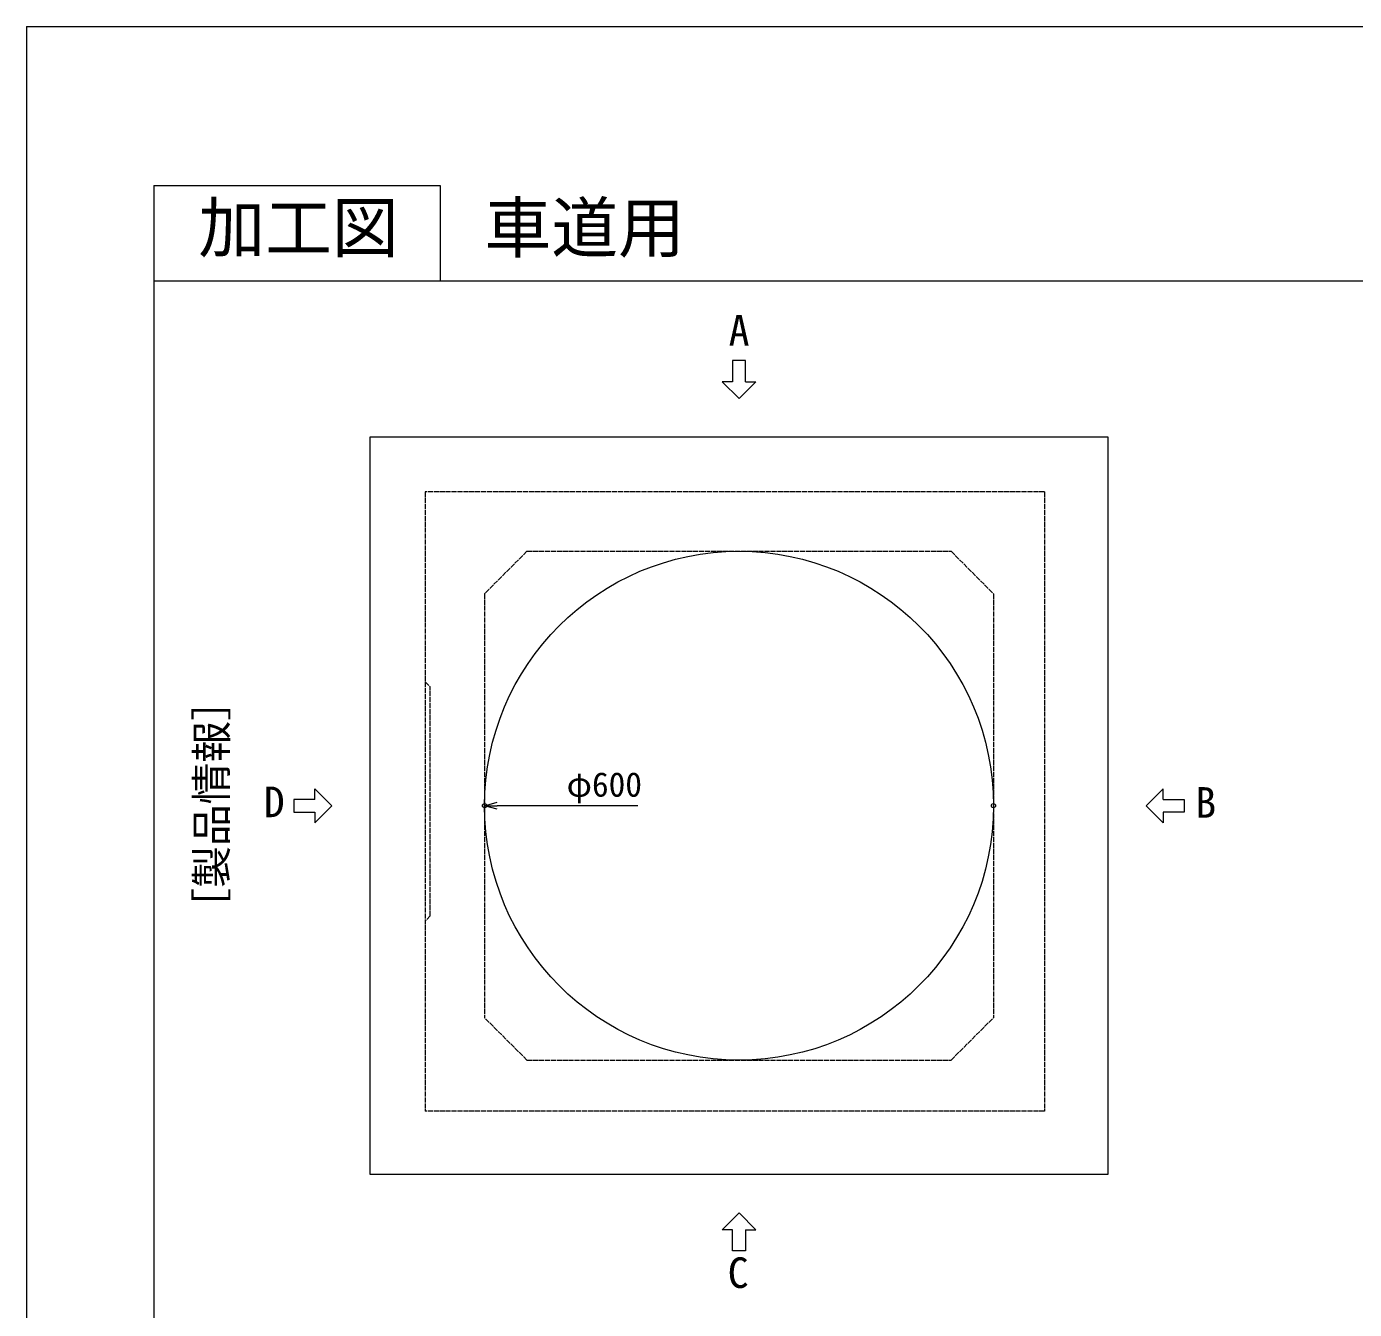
# Model space of a CAD drawing. Units: millimetres, scale not verified. Extents: x -2228 to 2228, y -1575 to 1575.
# Drawn here: x -2228 to -662, y 62 to 1575 of the extents above; entities that cross this region are included whole.
import ezdxf
from ezdxf.enums import TextEntityAlignment as Align

# ---------------------------------------------------------------- set-up
doc = ezdxf.new("R2010")
doc.units = ezdxf.units.MM
doc.header["$LTSCALE"] = 10
doc.header["$PDMODE"] = 32
doc.header["$PDSIZE"] = 5
doc.linetypes.add('LONG_DASHED1', pattern=[7, 6, -1])
for name, color, linetype, lineweight in [('0-0_D-TTL', 7, 'Continuous', 9), ('0-1_Defpoints', 7, 'Continuous', 9), ('0-3_D-TTL-TXT', 7, 'Continuous', 9), ('0-4_D-STR-TXT', 7, 'Continuous', 9), ('0-5_D-STR-DIM', 3, 'Continuous', 9), ('0-6_0', 7, 'Continuous', 9), ('0-7_D-STR', 7, 'LONG_DASHED1', 9), ('0-8_D-STR-STR1', 7, 'Continuous', 9)]:
    doc.layers.add(name, color=color, linetype=linetype, lineweight=lineweight)
doc.styles.add('ＭＳ ゴシック', font='')
doc.styles.get('ＭＳ ゴシック').set_extended_font_data('MS Gothic')

# ---------------------------------------------------------------- blocks, each defined once
blk = doc.blocks.new('A$C4DE05FD1')
at = {"layer": '0-0_D-TTL', "color": 134}
for p, q in [((2000, 39500), (2000, 2000)), ((2000, 38000), (57400, 38000))]:
    blk.add_line(p, q, dxfattribs=at)
blk.add_lwpolyline([(2000, 39500), (6500, 39500), (6500, 38000)], dxfattribs=at)
at = {"layer": '0-1_Defpoints', "color": 134}
for q in [(0, 0), (59400, 42000)]:
    blk.add_line((0, 42000), q, dxfattribs=at)
at = {"layer": '0-3_D-TTL-TXT', "style": 'ＭＳ ゴシック'}
blk.add_text('加工図', height=769.7, dxfattribs=at).set_placement((2699.9, 38223.7), align=Align.BOTTOM_LEFT)
blk = doc.blocks.new('_Open30')
at = {"layer": '0-6_0'}
blk.add_line((0, 0), (-10, 0), dxfattribs=at)
blk.add_lwpolyline([(-10, 2.679), (0, 0), (-10, -2.679)], dxfattribs=at)
blk = doc.blocks.new('A$C70CC1A47')
at = {"layer": '0-8_D-STR-STR1', "linetype": 'LONG_DASHED1'}
for p, q in [((0, 1410), (60, 1350)), ((60, -1350), (60, 1350)), ((60, -1350), (0, -1410))]:
    blk.add_line(p, q, dxfattribs=at)
blk = doc.blocks.new('A$C74415415')
at = {"layer": '0-7_D-STR'}
for p, q in [((3600, 3700), (3600, -3600)), ((-2500, 3000), (-3000, 2500)), ((-2500, 3000), (2500, 3000)), ((-3000, 2500), (-3000, -2500)), ((-2500, -3000), (-3000, -2500)), ((2500, -3000), (3000, -2500)), ((-2500, -3000), (2500, -3000)), ((3600, -3600), (-3700, -3600))]:
    blk.add_line(p, q, dxfattribs=at)
at = {"layer": '0-7_D-STR', "linetype": 'Continuous'}
blk.add_lwpolyline([(-4350, 4350), (4350, 4350), (4350, -4350), (-4350, -4350)], close=True, dxfattribs=at)
at = {"layer": '0-7_D-STR'}
for points in [[(3600, 3700), (-3700, 3700), (-3700, -3600)], [(2500, 3000), (3000, 2500), (3000, -2500)]]:
    blk.add_lwpolyline(points, dxfattribs=at)
at = {"layer": '0-7_D-STR', "linetype": 'Continuous'}
blk.add_circle((0, 0), 3000, dxfattribs=at)
at = {"layer": '0-8_D-STR-STR1'}
blk.add_blockref('A$C70CC1A47', (-3700, 50), dxfattribs=at)
blk = doc.blocks.new('A$C13A32EE1')
at = {"layer": '0-4_D-STR-TXT'}
for p, q in [((75, 200), (75, 450)), ((0, 0), (-200, 200)), ((-75, 200), (-200, 200)), ((0, 0), (200, 200)), ((75, 200), (200, 200))]:
    blk.add_line(p, q, dxfattribs=at)
blk.add_lwpolyline([(75, 450), (-75, 450), (-75, 200)], dxfattribs=at)
blk = doc.blocks.new('A$C6E133857')
at = {"layer": '0-4_D-STR-TXT'}
blk.add_blockref('A$C13A32EE1', (0, 4800), dxfattribs=at)
at = {"layer": '0-4_D-STR-TXT', "rotation": 90}
blk.add_blockref('A$C13A32EE1', (-4800, 0), dxfattribs=at)
at = {"layer": '0-4_D-STR-TXT', "xscale": -1}
for p, rotation in [((4800, 0), 270), ((0, -4800), 180)]:
    blk.add_blockref('A$C13A32EE1', p, dxfattribs=dict(at, rotation=rotation))
at = {"layer": '0-4_D-STR-TXT', "style": 'ＭＳ ゴシック'}
for s, p in [('A', (-122.2, 5316.9)), ('D', (-5602.7, -243.5)), ('B', (5379.9, -250.3)), ('C', (-133.9, -5794.6))]:
    blk.add_text(s, height=360.8, dxfattribs=at).set_placement(p, align=Align.BOTTOM_LEFT)
blk.add_text('［製品情報］', height=360.8, rotation=90, dxfattribs=at).set_placement((-5930.9, -1460.5), align=Align.BOTTOM_LEFT)

msp = doc.modelspace()

# ---------------------------------------------------------------- linework, layer by layer
at = {"layer": '0-1_Defpoints'}
for p in [(-1687.5, 656.25), (-1087.5, 656.25)]:
    msp.add_point(p, dxfattribs=at)
at = {"layer": '0-5_D-STR-DIM'}
msp.add_line((-1506.78, 656.25), (-1672.5, 656.25), dxfattribs=at)

# ---------------------------------------------------------------- block references
at = {"layer": '0-0_D-TTL', "xscale": 0.075, "yscale": 0.075}
msp.add_blockref('A$C4DE05FD1', (-2227.5, -1575), dxfattribs=at)
at = {"layer": '0-4_D-STR-TXT', "xscale": 0.1, "yscale": 0.1}
msp.add_blockref('A$C6E133857', (-1387.5, 656.25), dxfattribs=at)
at = {"layer": '0-5_D-STR-DIM', "xscale": 1.5, "yscale": 1.5, "rotation": 180}
msp.add_blockref('_Open30', (-1687.5, 656.25), dxfattribs=at)
at = {"layer": '0-7_D-STR', "xscale": 0.1, "yscale": 0.1}
msp.add_blockref('A$C74415415', (-1387.5, 656.25), dxfattribs=at)

# ---------------------------------------------------------------- texts
at = {"layer": '0-3_D-TTL-TXT', "style": 'ＭＳ ゴシック'}
msp.add_text('車道用', height=57.73, dxfattribs=at).set_placement((-1687.51, 1291.78), align=Align.BOTTOM_LEFT)
at = {"layer": '0-5_D-STR-DIM', "style": 'ＭＳ ゴシック'}
msp.add_text('φ600', height=28.89, dxfattribs=at).set_placement((-1590.74, 658.2), align=Align.BOTTOM_LEFT)

doc.saveas('drawing.dxf')
